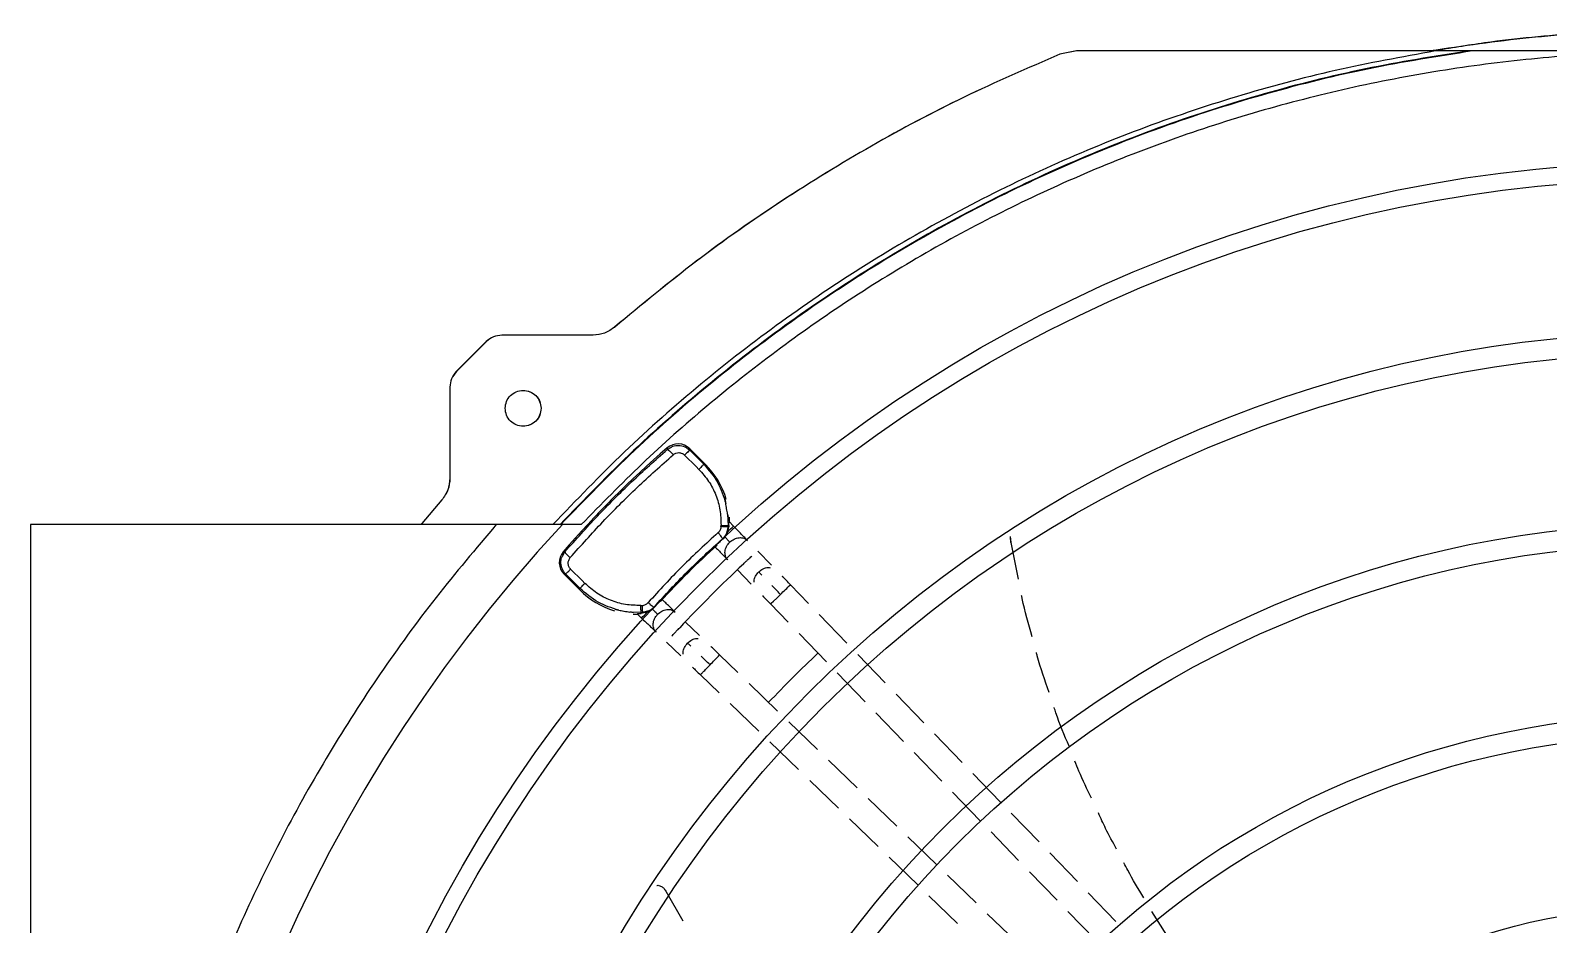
# Model space of a CAD drawing. Extents: x 5 to 331, y -33 to 175.
# Drawn here: x 170.84 to 181.66, y 68.56 to 74.94 of the extents above; entities that cross this region are included whole.
import ezdxf

# ---------------------------------------------------------------- set-up
doc = ezdxf.new("R2010")
doc.units = 0
doc.header["$MEASUREMENT"] = 0
doc.layers.get('0').update_dxf_attribs({"linetype": 'CONTINUOUS'})

msp = doc.modelspace()

# ---------------------------------------------------------------- linework, layer by layer
at = {"color": 7, "linetype": 'Continuous', "lineweight": 25}
for p, q in [((178.2983, 74.78938), (178.17881, 74.76583)), ((178.29908, 74.78938), (178.17959, 74.76583)), ((178.29908, 74.78938), (178.2983, 74.78938)), ((180.85579, 74.78938), (178.29908, 74.78938)), ((181.0913, 74.78937), (180.85579, 74.78938)), ((178.17881, 74.76583), (178.17959, 74.76583)), ((174.85237, 72.76393), (174.20276, 72.76393)), ((175.00563, 72.82107), (175.00641, 72.82107)), ((174.09064, 72.71781), (173.8773, 72.50447)), ((174.09142, 72.71781), (173.87808, 72.50447)), ((174.09064, 72.71781), (174.09142, 72.71781)), ((173.87808, 72.50447), (173.8773, 72.50447)), ((173.83118, 72.39313), (173.83118, 71.74351)), ((173.83118, 72.39313), (173.83196, 72.39313)), ((173.83196, 72.39313), (173.83196, 71.74351)), ((175.38089, 71.96053), (175.38088, 71.94906)), ((175.50457, 71.90888), (175.58618, 71.82718)), ((175.54131, 71.94329), (175.54121, 71.95441)), ((175.54122, 71.95441), (175.65281, 71.84282)), ((175.64148, 71.84304), (175.54131, 71.94329)), ((175.58618, 71.82718), (175.60627, 71.8071)), ((175.65281, 71.84282), (175.64149, 71.84304)), ((173.83118, 71.74351), (173.83196, 71.74351)), ((173.77404, 71.58948), (173.63145, 71.42053)), ((173.77482, 71.58948), (173.63223, 71.42053)), ((173.77482, 71.58948), (173.77404, 71.58948)), ((175.81125, 71.48699), (175.81413, 71.4067)), ((175.85295, 71.40285), (175.82227, 71.43458)), ((170.84117, 71.4134), (170.84117, 56.59055)), ((170.84286, 71.4134), (170.84117, 71.4134)), ((170.84286, 71.4134), (170.84286, 56.59055)), ((174.16246, 71.4134), (170.84286, 71.4134)), ((173.63145, 71.42053), (173.63223, 71.42053)), ((174.63315, 71.4134), (174.16246, 71.4134)), ((174.7678, 71.4134), (174.63315, 71.4134)), ((175.76376, 71.39898), (175.76407, 71.40842)), ((175.79065, 71.32592), (175.7783, 71.313)), ((175.81383, 71.39741), (175.80326, 71.35229)), ((175.81178, 71.36285), (175.81905, 71.39716)), ((175.81414, 71.4067), (175.81383, 71.39741)), ((175.81905, 71.39716), (175.81383, 71.39741)), ((175.81413, 71.4067), (175.81972, 71.40639)), ((175.81972, 71.40639), (175.81905, 71.39716)), ((177.83083, 71.28497), (177.82725, 71.32725)), ((177.83148, 71.28497), (177.82784, 71.32764)), ((174.63988, 71.21952), (174.65187, 71.22005)), ((175.77441, 71.31319), (175.7783, 71.313)), ((176.1238, 71.12366), (176.02579, 71.22459)), ((177.83148, 71.28497), (177.83083, 71.28497)), ((177.88355, 71.02413), (177.83148, 71.28497)), ((174.646, 71.05919), (174.65763, 71.05961)), ((174.75759, 70.9476), (174.646, 71.05919)), ((174.75789, 70.95944), (174.65763, 71.05961)), ((174.77387, 71.01487), (174.69217, 71.09648)), ((174.79396, 70.99478), (174.77387, 71.01487)), ((175.88043, 71.09171), (175.97949, 70.98971)), ((174.75759, 70.9476), (174.75789, 70.95944)), ((176.38734, 70.85142), (176.25868, 70.98449)), ((175.19423, 70.78679), (175.11394, 70.78967)), ((175.166, 70.77822), (175.19769, 70.74758)), ((175.19263, 70.83699), (175.20207, 70.83728)), ((175.20351, 70.78709), (175.19423, 70.78679)), ((175.19427, 70.78094), (175.19423, 70.78679)), ((175.20353, 70.78164), (175.19427, 70.78094)), ((175.24863, 70.79767), (175.20351, 70.78709)), ((175.20351, 70.78709), (175.20353, 70.78164)), ((175.23788, 70.78895), (175.20353, 70.78164)), ((175.27484, 70.81011), (175.28775, 70.82245)), ((175.28775, 70.82245), (175.28774, 70.82651)), ((175.3328, 70.86472), (175.34273, 70.87729)), ((176.11716, 70.84766), (176.24349, 70.717)), ((175.61173, 70.62192), (175.50929, 70.72055)), ((176.66165, 70.56772), (176.46444, 70.77169)), ((175.37644, 70.5752), (175.4778, 70.47761)), ((176.31992, 70.63797), (176.51688, 70.43426)), ((175.88388, 70.35909), (175.75409, 70.48459)), ((176.93505, 70.28496), (176.73837, 70.48838)), ((175.61721, 70.34311), (175.75094, 70.21381)), ((176.59278, 70.35577), (176.79057, 70.1512)), ((176.16759, 70.08476), (175.9637, 70.28191)), ((175.83014, 70.13723), (176.03397, 69.94014)), ((177.20926, 70.00138), (177.01222, 70.20516)), ((176.86663, 70.07253), (177.06439, 69.86801)), ((176.45058, 69.81115), (176.24707, 70.00792)), ((177.48259, 69.71869), (177.28561, 69.9224)), ((176.11268, 69.86404), (176.31676, 69.66671)), ((176.73356, 69.53753), (176.53011, 69.73424)), ((177.14118, 69.78859), (177.33798, 69.58505)), ((176.39605, 69.59004), (176.60049, 69.39237)), ((177.75713, 69.43475), (177.55994, 69.63869)), ((177.41429, 69.50614), (177.61131, 69.30237)), ((177.01661, 69.26385), (176.81235, 69.46135)), ((176.67983, 69.31566), (176.88321, 69.11901)), ((178.03085, 69.15166), (177.83308, 69.3562)), ((177.29999, 68.98984), (177.09618, 69.18691)), ((177.68854, 69.2225), (177.88556, 69.01873)), ((178.30446, 68.86869), (178.10684, 69.07307)), ((176.96278, 69.04207), (177.16672, 68.84488)), ((177.96204, 68.93963), (178.15931, 68.73561)), ((177.58255, 68.71663), (177.37834, 68.91408)), ((175.36951, 68.80171), (175.49105, 68.58888)), ((177.24616, 68.76807), (177.4503, 68.57069)), ((178.57815, 68.58562), (178.38167, 68.78883)), ((177.86504, 68.44349), (177.66189, 68.63991)), ((178.23547, 68.65684), (178.43265, 68.45291)), ((178.98715, 68.41628), (178.83491, 68.65642))]:
    msp.add_line(p, q, dxfattribs=at)
at = {"color": 8, "linetype": 'Continuous', "lineweight": 25}
for p, q in [((175.38088, 71.94906), (175.41144, 71.96636)), ((174.63387, 71.18856), (174.65187, 71.22005))]:
    msp.add_line(p, q, dxfattribs=at)
at = {"color": 8, "linetype": 'Continuous', "lineweight": 25, "flags": 128}
msp.add_lwpolyline([(176.11716, 70.84766), (176.11716, 70.84766), (176.12263, 70.85287), (176.13804, 70.8677), (176.16104, 70.88989), (176.18814, 70.91608)], dxfattribs=at)
for centre, radius in [((182.59309, 64.00259), 9.99706), ((182.59309, 64.00197), 9.87436), ((182.59309, 64.00259), 8.78089), ((182.59309, 64.00197), 8.63615), ((182.59309, 64.00197), 7.41998), ((182.59928, 64.00207), 7.27453), ((182.59309, 64.00197), 6.05846), ((182.59309, 64.00197), 5.9131), ((182.59309, 64.00197), 4.69694)]:
    msp.add_circle(centre, radius)
at = {"color": 7, "linetype": 'Continuous', "lineweight": 25}
for centre, radius, start, end in [((179.85632, 66.7441), 6.87318, 130.627956, 139.372229), ((182.59846, 64.00198), 10.88004, 137.062968, 222.937036), ((179.8562, 66.74422), 6.11879, 132.331549, 137.668674), ((182.59928, 64.00207), 9.7676, 133.117965, 136.882174), ((182.5902, 64.0048), 8.93303, 133.375025, 136.563817)]:
    msp.add_arc(centre, radius, start, end, dxfattribs=at)
at = {"color": 8, "linetype": 'Continuous', "lineweight": 25}
for centre, radius, start, end in [((171.24535, 76.10424), 6.58279, 313.923164, 314.422739), ((165.12323, 82.39517), 15.94371, 313.947463, 314.300606), ((170.58547, 75.26937), 6.45904, 315.567191, 316.07881), ((164.50254, 81.26102), 15.57976, 315.874192, 316.235605)]:
    msp.add_arc(centre, radius, start, end, dxfattribs=at)
at = {"color": 7, "linetype": 'Continuous', "lineweight": 25}
for centre, major_axis, ratio, start_param, end_param in [((175.45774, 71.87075), (0.00447, 0.11816), 0.99886585, 5.53614472, 7.02953309), ((175.23444, 71.42551), (0.5912, -0.01099), 0.99873837, 0.30489135, 0.80335741), ((175.23444, 71.42551), (0.5912, -0.01099), 0.99873837, 0.02794612, 0.08835101), ((174.72966, 71.14267), (0.11816, 0.00449), 0.99887071, 2.39506764, 3.88845871), ((175.1749, 71.36597), (-0.01094, 0.5912), 0.99873356, 2.33832043, 2.83075235), ((175.1749, 71.36597), (-0.01094, 0.5912), 0.99873356, 3.05893313, 3.11416911)]:
    msp.add_ellipse(centre, major_axis=major_axis, ratio=ratio, start_param=start_param, end_param=end_param, dxfattribs=at)
for points, knots in [([(184.36968, 74.78938), (184.13418, 74.8236), (183.66319, 74.89205), (182.95008, 74.93623), (182.23614, 74.93623), (181.52303, 74.89205), (181.05204, 74.8236), (180.81654, 74.78938)], [0, 0, 0, 0, 0.20000006, 0.40000001, 0.59999999, 0.79999994, 1, 1, 1, 1]), ([(184.30091, 74.79619), (184.18036, 74.81609), (183.83832, 74.87255), (183.2686, 74.92031), (182.59534, 74.94319), (181.92207, 74.92061), (181.35108, 74.87294), (181.00777, 74.8164), (180.88596, 74.79634)], [0, 0, 0, 0, 0.10683841, 0.30314296, 0.49944752, 0.69575221, 0.89205686, 1, 1, 1, 1]), ([(180.85579, 74.78938), (180.61719, 74.74621), (180.14, 74.65989), (179.43714, 74.47039), (178.74771, 74.23797), (178.07546, 73.9593), (177.42317, 73.63678), (176.79384, 73.27149), (176.19001, 72.86533), (175.61523, 72.41928), (175.0688, 71.93831), (174.73308, 71.58837), (174.56522, 71.4134)], [0, 0, 0, 0, 0.09999998, 0.20000011, 0.30000004, 0.40000004, 0.50000007, 0.60000006, 0.70000007, 0.80000001, 0.90000002, 1, 1, 1, 1]), ([(181.0913, 74.78937), (180.84616, 74.75018), (180.35587, 74.67179), (179.63279, 74.49086), (178.92307, 74.26455), (178.23065, 73.98931), (177.55859, 73.66769), (176.91013, 73.3008), (176.28806, 72.89066), (175.69618, 72.43833), (175.13387, 71.94906), (174.7889, 71.59195), (174.61642, 71.4134)], [0, 0, 0, 0, 0.09999995, 0.19999994, 0.30000004, 0.39999999, 0.49999996, 0.59999997, 0.69999999, 0.8, 0.89999999, 1, 1, 1, 1]), ([(181.11976, 74.78937), (180.87379, 74.75069), (180.38186, 74.67331), (179.65626, 74.49347), (178.94399, 74.26793), (178.24904, 73.99313), (177.5745, 73.67163), (176.92364, 73.30453), (176.29927, 72.89389), (175.70525, 72.44075), (175.14095, 71.95043), (174.79483, 71.59241), (174.62177, 71.4134)], [0, 0, 0, 0, 0.1, 0.20000001, 0.29999999, 0.39999993, 0.50000004, 0.6, 0.69999999, 0.80000002, 0.90000003, 1, 1, 1, 1]), ([(174.7678, 56.59055), (174.91033, 56.44482), (175.19748, 56.15123), (175.66233, 55.74005), (176.15491, 55.34952), (176.67618, 54.98473), (177.2242, 54.64755), (177.79693, 54.34094), (178.39174, 54.06742), (179.00522, 53.82937), (179.63439, 53.62854), (180.27591, 53.46632), (180.92617, 53.34377), (181.58146, 53.26146), (182.23818, 53.2195), (182.89286, 53.21758), (183.54142, 53.25497), (184.18043, 53.33045), (184.8067, 53.44239), (185.41803, 53.58911), (186.01194, 53.76859), (186.58923, 53.97971), (187.15363, 54.22321), (187.70834, 54.50111), (188.25319, 54.81477), (188.785, 55.16398), (189.30098, 55.54841), (189.79772, 55.96707), (190.27188, 56.41849), (190.71999, 56.90039), (191.13934, 57.41062), (191.52737, 57.94662), (191.88179, 58.50541), (192.20068, 59.08376), (192.48262, 59.67836), (192.7266, 60.28589), (192.93179, 60.90227), (193.09807, 61.52386), (193.22575, 62.14712), (193.3156, 62.76936), (193.36857, 63.38753), (193.386, 64.00197), (193.36857, 64.61641), (193.3156, 65.23457), (193.22575, 65.85681), (193.09807, 66.48007), (192.93179, 67.10167), (192.7266, 67.71805), (192.48263, 68.32557), (192.20069, 68.92017), (191.8818, 69.49853), (191.52738, 70.05732), (191.13935, 70.59331), (190.72001, 71.10354), (190.27189, 71.58544), (189.79773, 72.03687), (189.30099, 72.45553), (188.78501, 72.83997), (188.25321, 73.18916), (187.70836, 73.50283), (187.15364, 73.78074), (186.58924, 74.02424), (186.01195, 74.23536), (185.41805, 74.41483), (184.80672, 74.56155), (184.18044, 74.6735), (183.54143, 74.74897), (182.89287, 74.78637), (182.23819, 74.78445), (181.58148, 74.74249), (180.92618, 74.66018), (180.27592, 74.53763), (179.6344, 74.37542), (179.00524, 74.17458), (178.39175, 73.93654), (177.79694, 73.66301), (177.22421, 73.3564), (176.67619, 73.01922), (176.15492, 72.65444), (175.66234, 72.26391), (175.19748, 71.85273), (174.91033, 71.55913), (174.7678, 71.4134)], [0, 0, 0, 0, 0.01189592, 0.02396584, 0.03619649, 0.04857359, 0.06108194, 0.07373471, 0.0864717, 0.09927432, 0.11212355, 0.12500004, 0.13787625, 0.15072533, 0.16352795, 0.17626509, 0.18891813, 0.20142621, 0.21380317, 0.22603385, 0.23810393, 0.25000004, 0.2618959, 0.27396585, 0.28619652, 0.29857361, 0.31108196, 0.32373474, 0.33647171, 0.34927432, 0.36212355, 0.37500004, 0.38787624, 0.40072531, 0.41352793, 0.42626506, 0.4389181, 0.45142619, 0.46380314, 0.47603381, 0.48810388, 0.50000001, 0.51189586, 0.52396581, 0.53619649, 0.54857357, 0.56108191, 0.57373469, 0.58647168, 0.59927428, 0.6121235, 0.62499999, 0.63787621, 0.65072529, 0.66352791, 0.67626502, 0.68891805, 0.70142614, 0.71380312, 0.72603376, 0.73810387, 0.74999998, 0.76189582, 0.77396578, 0.78619645, 0.79857355, 0.81108188, 0.82373468, 0.83647168, 0.84927427, 0.86212351, 0.87499998, 0.88787621, 0.90072531, 0.91352792, 0.92626504, 0.93891808, 0.95142617, 0.96380314, 0.97603381, 0.98810396, 1, 1, 1, 1]), ([(181.11976, 74.78938), (181.11277, 74.78938), (181.10345, 74.78938), (181.09455, 74.78938), (181.09192, 74.78938), (181.0915, 74.78938), (181.0913, 74.78938)], [0, 0, 0, 0, 0.63974279, 0.8525965, 0.93200225, 1, 1, 1, 1]), ([(184.07679, 74.78938), (184.03503, 74.78938), (183.9391, 74.78938), (183.77248, 74.78938), (183.59956, 74.78938), (183.42574, 74.78938), (183.25661, 74.78938), (183.06088, 74.78938), (182.83077, 74.78938), (182.602, 74.78938), (182.3976, 74.78938), (182.23395, 74.78938), (182.08932, 74.78938), (181.9552, 74.78938), (181.83352, 74.78938), (181.72159, 74.78938), (181.58171, 74.78938), (181.42279, 74.78938), (181.25631, 74.78938), (181.16041, 74.78938), (181.11976, 74.78938)], [0, 0, 0, 0, 0.04324317, 0.09933434, 0.16898775, 0.21860555, 0.2752728, 0.34015491, 0.4166497, 0.50809633, 0.57162648, 0.62346281, 0.67367881, 0.71796208, 0.75916534, 0.79680324, 0.83124432, 0.90075693, 0.95793437, 1, 1, 1, 1]), ([(178.17881, 74.76583), (177.95002, 74.66699), (177.49245, 74.46931), (176.83187, 74.11787), (176.19437, 73.72716), (175.58137, 73.29807), (175.19754, 72.98007), (175.00563, 72.82107)], [0, 0, 0, 0, 0.1999999, 0.39999997, 0.59999992, 0.79999992, 1, 1, 1, 1]), ([(178.17959, 74.76583), (177.9508, 74.66699), (177.49323, 74.46931), (176.83265, 74.11787), (176.19515, 73.72716), (175.58216, 73.29807), (175.19832, 72.98007), (175.00641, 72.82107)], [0, 0, 0, 0, 0.1999999, 0.39999997, 0.59999992, 0.79999992, 1, 1, 1, 1]), ([(174.20198, 72.76393), (174.18116, 72.76171), (174.13952, 72.75726), (174.10693, 72.73096), (174.09064, 72.71781)], [0, 0, 0, 0, 0.50000166, 1, 1, 1, 1]), ([(174.20276, 72.76393), (174.18194, 72.76171), (174.1403, 72.75726), (174.10771, 72.73096), (174.09142, 72.71781)], [0, 0, 0, 0, 0.50000166, 1, 1, 1, 1]), ([(175.00563, 72.82107), (174.98252, 72.80463), (174.9363, 72.77176), (174.87983, 72.76654), (174.85159, 72.76393)], [0, 0, 0, 0, 0.50000064, 1, 1, 1, 1]), ([(175.00641, 72.82107), (174.9833, 72.80463), (174.93708, 72.77176), (174.88061, 72.76654), (174.85237, 72.76393)], [0, 0, 0, 0, 0.50000064, 1, 1, 1, 1]), ([(173.8773, 72.50447), (173.86414, 72.48818), (173.83784, 72.45559), (173.8334, 72.41395), (173.83118, 72.39313)], [0, 0, 0, 0, 0.50000041, 1, 1, 1, 1]), ([(173.87808, 72.50447), (173.86493, 72.48818), (173.83862, 72.45559), (173.83418, 72.41395), (173.83196, 72.39313)], [0, 0, 0, 0, 0.50000041, 1, 1, 1, 1]), ([(174.22549, 72.24227), (174.22741, 72.25904), (174.23127, 72.29258), (174.26089, 72.33523), (174.30324, 72.36373), (174.35361, 72.37373), (174.40398, 72.36373), (174.44633, 72.33523), (174.47596, 72.29258), (174.47981, 72.25904), (174.48174, 72.24227)], [0, 0, 0, 0, 0.12499956, 0.25000013, 0.3750003, 0.49999928, 0.6249997, 0.74999987, 0.87500044, 1, 1, 1, 1]), ([(174.35283, 72.3704), (174.36962, 72.36847), (174.4032, 72.36462), (174.44555, 72.33499), (174.47518, 72.29264), (174.47903, 72.25906), (174.48096, 72.24227)], [0, 0, 0, 0, 0.25000048, 0.50000045, 0.75000125, 1, 1, 1, 1]), ([(174.48174, 72.24227), (174.47981, 72.2255), (174.47596, 72.19197), (174.44633, 72.14932), (174.40398, 72.12082), (174.35361, 72.11081), (174.30324, 72.12082), (174.26089, 72.14932), (174.23127, 72.19197), (174.22741, 72.2255), (174.22549, 72.24227)], [0, 0, 0, 0, 0.1250002, 0.2500007, 0.37500038, 0.50000072, 0.62499962, 0.7499993, 0.8749998, 1, 1, 1, 1]), ([(174.48096, 72.24227), (174.47903, 72.22548), (174.47518, 72.19191), (174.44555, 72.14956), (174.4032, 72.11993), (174.36962, 72.11608), (174.35283, 72.11415)], [0, 0, 0, 0, 0.25000004, 0.50000067, 0.74999968, 1, 1, 1, 1]), ([(175.41144, 71.96636), (175.41464, 71.96832), (175.42971, 71.97757), (175.46343, 71.97942), (175.50663, 71.97126), (175.52975, 71.95262), (175.54131, 71.94329)], [0, 0, 0, 0, 0.07982092, 0.37603922, 0.68793948, 1, 1, 1, 1]), ([(174.65187, 71.22005), (174.72802, 71.30533), (174.88044, 71.47603), (175.12498, 71.72057), (175.29563, 71.87294), (175.38088, 71.94906)], [0, 0, 0, 0, 0.3331343, 0.66686589, 1, 1, 1, 1]), ([(174.68943, 71.17788), (174.76583, 71.26354), (174.91915, 71.43546), (175.16532, 71.68161), (175.33736, 71.83507), (175.42318, 71.91162)], [0, 0, 0, 0, 0.33231734, 0.66694618, 1, 1, 1, 1]), ([(175.38088, 71.94906), (175.38222, 71.94891), (175.385, 71.94859), (175.39534, 71.9404), (175.40875, 71.92757), (175.41848, 71.91681), (175.42318, 71.91162)], [0, 0, 0, 0, 0.24124759, 0.5000535, 0.75883517, 1, 1, 1, 1]), ([(175.42318, 71.91162), (175.42935, 71.91589), (175.44166, 71.92439), (175.46447, 71.92776), (175.48566, 71.92289), (175.49852, 71.91474), (175.50387, 71.90955), (175.50457, 71.90888)], [0, 0, 0, 0, 0.25091397, 0.50051854, 0.74979511, 0.96749927, 1, 1, 1, 1]), ([(175.54131, 71.94329), (175.54052, 71.94278), (175.53895, 71.94175), (175.53054, 71.93406), (175.51883, 71.92291), (175.50932, 71.91355), (175.50457, 71.90888)], [0, 0, 0, 0, 0.24999781, 0.4999966, 0.74999464, 1, 1, 1, 1]), ([(175.64148, 71.84304), (175.64087, 71.84234), (175.63966, 71.84096), (175.63172, 71.8328), (175.62038, 71.82128), (175.61097, 71.81182), (175.60627, 71.8071)], [0, 0, 0, 0, 0.24999731, 0.49999831, 0.74999837, 1, 1, 1, 1]), ([(175.60627, 71.8071), (175.63075, 71.77959), (175.67971, 71.72456), (175.72956, 71.62533), (175.76113, 71.51886), (175.76309, 71.44523), (175.76407, 71.40842)], [0, 0, 0, 0, 0.25000109, 0.50000186, 0.75000125, 1, 1, 1, 1]), ([(175.64149, 71.84304), (175.67788, 71.80104), (175.749, 71.71896), (175.78177, 71.61549), (175.79777, 71.56496)], [0, 0, 0, 0, 0.51171113, 1, 1, 1, 1]), ([(173.83118, 71.74351), (173.82857, 71.71528), (173.82335, 71.6588), (173.79047, 71.61259), (173.77404, 71.58948)], [0, 0, 0, 0, 0.50000159, 1, 1, 1, 1]), ([(173.83196, 71.74351), (173.82935, 71.71528), (173.82413, 71.6588), (173.79125, 71.61259), (173.77482, 71.58948)], [0, 0, 0, 0, 0.50000159, 1, 1, 1, 1]), ([(175.79319, 71.59002), (175.79314, 71.58923), (175.79305, 71.58764), (175.79489, 71.57851), (175.7968, 71.5695), (175.79777, 71.56496)], [0, 0, 0, 0, 0.33193195, 0.66326367, 1, 1, 1, 1]), ([(175.81125, 71.48699), (175.81017, 71.49325), (175.808, 71.5059), (175.80505, 71.52071), (175.80367, 71.529), (175.80309, 71.53254), (175.80202, 71.53915), (175.80027, 71.55103), (175.79874, 71.55955), (175.79777, 71.56496)], [0, 0, 0, 0, 0.25661281, 0.51806618, 0.53325025, 0.55988078, 0.64746757, 0.77621634, 1, 1, 1, 1]), ([(175.81125, 71.48699), (175.81193, 71.48183), (175.81319, 71.47233), (175.81456, 71.46291), (175.81515, 71.46204), (175.81546, 71.46159)], [0, 0, 0, 0, 0.36680935, 0.67605527, 1, 1, 1, 1]), ([(175.81972, 71.40639), (175.82031, 71.41445), (175.82114, 71.42591), (175.82205, 71.43264), (175.82256, 71.43451), (175.82287, 71.43375), (175.82293, 71.4336)], [0, 0, 0, 0, 0.51522168, 0.73302307, 0.94554613, 1, 1, 1, 1]), ([(174.16246, 71.4134), (174.01695, 71.24193), (173.72592, 70.89899), (173.32955, 70.35252), (172.96443, 69.78505), (172.63466, 69.1962), (172.34068, 68.58873), (172.08376, 67.96467), (171.86476, 67.32631), (171.68449, 66.67596), (171.54361, 66.01596), (171.44261, 65.34868), (171.38187, 64.67654), (171.36159, 64.00197), (171.38187, 63.3274), (171.44261, 62.65527), (171.54361, 61.98799), (171.68449, 61.32799), (171.86476, 60.67763), (172.08376, 60.03928), (172.34068, 59.41522), (172.63466, 58.80775), (172.96443, 58.2189), (173.32955, 57.65143), (173.72592, 57.10496), (174.01695, 56.76202), (174.16246, 56.59055)], [0, 0, 0, 0, 0.04166667, 0.08333333, 0.125, 0.16666666, 0.20833334, 0.25000002, 0.29166668, 0.33333335, 0.375, 0.41666669, 0.45833337, 0.49999998, 0.54166666, 0.58333334, 0.62500004, 0.66666665, 0.70833332, 0.75000002, 0.7916667, 0.83333334, 0.87500001, 0.91666668, 0.95833336, 1, 1, 1, 1]), ([(173.63145, 71.42053), (173.63046, 71.41947), (173.62848, 71.41737), (173.62473, 71.41514), (173.62062, 71.41367), (173.61773, 71.41349), (173.61629, 71.4134)], [0, 0, 0, 0, 0.24999722, 0.50001231, 0.75000717, 1, 1, 1, 1]), ([(173.63223, 71.42053), (173.63124, 71.41947), (173.62926, 71.41737), (173.62551, 71.41514), (173.6214, 71.41367), (173.61851, 71.41349), (173.61707, 71.4134)], [0, 0, 0, 0, 0.24999722, 0.50001231, 0.75000717, 1, 1, 1, 1]), ([(175.7437, 71.3562), (175.65682, 71.27682), (175.48305, 71.11806), (175.32425, 70.94426), (175.24485, 70.85736)], [0, 0, 0, 0, 0.4999997, 1, 1, 1, 1]), ([(175.76376, 71.39898), (175.7634, 71.39497), (175.76266, 71.38688), (175.75837, 71.3754), (175.75228, 71.36477), (175.74655, 71.35905), (175.7437, 71.3562)], [0, 0, 0, 0, 0.24785245, 0.49943723, 0.75122252, 1, 1, 1, 1]), ([(175.77442, 71.31319), (175.77431, 71.31432), (175.77408, 71.31664), (175.76745, 71.32682), (175.75699, 71.34058), (175.74803, 71.35111), (175.7437, 71.3562)], [0, 0, 0, 0, 0.24184893, 0.49997502, 0.75811393, 1, 1, 1, 1]), ([(175.81383, 71.39741), (175.81284, 71.39744), (175.81084, 71.3975), (175.79948, 71.39785), (175.78349, 71.39836), (175.77034, 71.39877), (175.76376, 71.39898)], [0, 0, 0, 0, 0.2500023, 0.50000704, 0.75000099, 1, 1, 1, 1]), ([(175.76407, 71.40842), (175.77065, 71.4082), (175.78379, 71.40776), (175.79978, 71.40722), (175.81114, 71.40683), (175.81314, 71.40674), (175.81413, 71.4067)], [0, 0, 0, 0, 0.25000102, 0.4999912, 0.75000097, 1, 1, 1, 1]), ([(175.81178, 71.36285), (175.80809, 71.35417), (175.80261, 71.34132), (175.79358, 71.32969), (175.79065, 71.32592)], [0, 0, 0, 0, 0.67541601, 1, 1, 1, 1]), ([(175.82674, 71.28866), (175.82115, 71.29442), (175.81113, 71.30475), (175.79692, 71.31943), (175.79065, 71.32592)], [0, 0, 0, 0, 0.55832305, 1, 1, 1, 1]), ([(175.95251, 71.30005), (175.94628, 71.30647), (175.93382, 71.31931), (175.90922, 71.3447), (175.88193, 71.37289), (175.86261, 71.39286), (175.85295, 71.40285)], [0, 0, 0, 0, 0.25001089, 0.49988766, 0.74982334, 1, 1, 1, 1]), ([(174.65187, 71.22005), (174.65204, 71.21873), (174.65239, 71.21598), (174.66062, 71.20569), (174.67347, 71.1923), (174.68424, 71.18257), (174.68943, 71.17788)], [0, 0, 0, 0, 0.24106872, 0.49981181, 0.75865519, 1, 1, 1, 1]), ([(175.28774, 70.82651), (175.36524, 70.91125), (175.52025, 71.08074), (175.68969, 71.23571), (175.77442, 71.31319)], [0, 0, 0, 0, 0.49999965, 1, 1, 1, 1]), ([(175.71909, 71.2581), (175.72808, 71.24881), (175.74606, 71.23022), (175.7712, 71.20425), (175.79386, 71.18087), (175.80549, 71.16889), (175.8113, 71.1629)], [0, 0, 0, 0, 0.25002291, 0.49999734, 0.7498781, 1, 1, 1, 1]), ([(175.7783, 71.313), (175.76925, 71.30473), (175.75228, 71.2892), (175.73354, 71.27105), (175.72233, 71.25946), (175.71938, 71.25523), (175.72406, 71.25811), (175.73211, 71.26468), (175.73569, 71.2676)], [0, 0, 0, 0, 0.19240458, 0.36103715, 0.5299223, 0.69814348, 0.86580396, 1, 1, 1, 1]), ([(174.65763, 71.05961), (174.64833, 71.07114), (174.62967, 71.09426), (174.62148, 71.13776), (174.62328, 71.17123), (174.63229, 71.18597), (174.63387, 71.18856)], [0, 0, 0, 0, 0.31380843, 0.62915586, 0.93487854, 1, 1, 1, 1]), ([(174.69217, 71.09648), (174.6915, 71.09717), (174.6889, 71.09985), (174.68429, 71.10579), (174.67753, 71.11807), (174.6733, 71.13659), (174.67666, 71.15939), (174.68517, 71.1717), (174.68943, 71.17788)], [0, 0, 0, 0, 0.0321963, 0.12542628, 0.25076893, 0.49987265, 0.74927839, 1, 1, 1, 1]), ([(175.9231, 71.13191), (175.92677, 71.13566), (175.93528, 71.14437), (175.94549, 71.15458), (175.95131, 71.16039)], [0, 0, 0, 0, 0.43084232, 1, 1, 1, 1]), ([(175.95131, 71.16039), (175.95799, 71.16624), (175.96968, 71.17647), (175.97968, 71.18483), (175.98396, 71.18841)], [0, 0, 0, 0, 0.57227488, 1, 1, 1, 1]), ([(174.65763, 71.05961), (174.65816, 71.06042), (174.65922, 71.06202), (174.66695, 71.07047), (174.67813, 71.08221), (174.68749, 71.09172), (174.69217, 71.09648)], [0, 0, 0, 0, 0.24999904, 0.49999595, 0.75000096, 1, 1, 1, 1]), ([(174.75789, 70.95944), (174.75859, 70.96006), (174.76001, 70.96131), (174.76821, 70.96928), (174.77977, 70.98066), (174.78923, 70.99007), (174.79396, 70.99478)], [0, 0, 0, 0, 0.25000356, 0.50000519, 0.75000254, 1, 1, 1, 1]), ([(175.19263, 70.83699), (175.15582, 70.83797), (175.08219, 70.83993), (174.97572, 70.87149), (174.87649, 70.92134), (174.82147, 70.9703), (174.79396, 70.99478)], [0, 0, 0, 0, 0.24999666, 0.49999476, 0.74999622, 1, 1, 1, 1]), ([(176.25868, 70.98449), (176.24907, 70.99442), (176.22987, 71.01427), (176.21008, 71.03473), (176.20143, 71.04365), (176.20079, 71.04431)], [0, 0, 0, 0, 0.48095741, 0.96160191, 1, 1, 1, 1]), ([(175.03596, 70.80316), (174.98544, 70.81916), (174.88197, 70.85193), (174.79989, 70.92305), (174.75789, 70.95944)], [0, 0, 0, 0, 0.48829051, 1, 1, 1, 1]), ([(176.06014, 70.90659), (176.06054, 70.90618), (176.06893, 70.89751), (176.08843, 70.87736), (176.10758, 70.85756), (176.11716, 70.84766)], [0, 0, 0, 0, 0.02429164, 0.51190961, 1, 1, 1, 1]), ([(176.18814, 70.91608), (176.1764, 70.92821), (176.15544, 70.94989), (176.13535, 70.97065), (176.12651, 70.97978)], [0, 0, 0, 0, 0.56005265, 1, 1, 1, 1]), ([(177.9823, 70.61461), (177.95605, 70.70457), (177.92768, 70.80182), (177.90819, 70.90058), (177.90673, 70.90799)], [0, 0, 0, 0, 0.92498512, 1, 1, 1, 1]), ([(175.03596, 70.80316), (175.03096, 70.80421), (175.02094, 70.80632), (175.01261, 70.8079), (175.01133, 70.80771), (175.01081, 70.80764)], [0, 0, 0, 0, 0.37193442, 0.74511465, 1, 1, 1, 1]), ([(175.03596, 70.80316), (175.04139, 70.8022), (175.05269, 70.8002), (175.06606, 70.79826), (175.08024, 70.79589), (175.09505, 70.79295), (175.10769, 70.79076), (175.11394, 70.78968)], [0, 0, 0, 0, 0.22404426, 0.46649066, 0.48174737, 0.74327728, 1, 1, 1, 1]), ([(175.13924, 70.78537), (175.13893, 70.78565), (175.13833, 70.7862), (175.13071, 70.78741), (175.12191, 70.78859), (175.11571, 70.78943), (175.11394, 70.78967)], [0, 0, 0, 0, 0.2874658, 0.5741785, 0.87830158, 1, 1, 1, 1]), ([(175.16697, 70.77759), (175.1668, 70.77766), (175.16603, 70.77798), (175.16792, 70.77853), (175.17471, 70.77948), (175.1862, 70.78034), (175.19427, 70.78094)], [0, 0, 0, 0, 0.05855601, 0.26998232, 0.486979, 1, 1, 1, 1]), ([(175.19423, 70.78679), (175.19421, 70.7878), (175.19415, 70.78983), (175.19379, 70.80123), (175.19328, 70.81725), (175.19285, 70.83041), (175.19263, 70.83699)], [0, 0, 0, 0, 0.25000843, 0.49999966, 0.75000051, 1, 1, 1, 1]), ([(175.20207, 70.83728), (175.20608, 70.83765), (175.21417, 70.83839), (175.22565, 70.84268), (175.23628, 70.84877), (175.24201, 70.85451), (175.24485, 70.85736)], [0, 0, 0, 0, 0.24780161, 0.49941755, 0.75118332, 1, 1, 1, 1]), ([(175.20207, 70.83728), (175.20227, 70.83071), (175.20268, 70.81755), (175.20315, 70.80153), (175.20347, 70.79013), (175.20349, 70.7881), (175.20351, 70.78709)], [0, 0, 0, 0, 0.25000549, 0.50000929, 0.7500047, 1, 1, 1, 1]), ([(175.23788, 70.78895), (175.2447, 70.79175), (175.25754, 70.79704), (175.26931, 70.80594), (175.27484, 70.81011)], [0, 0, 0, 0, 0.53089287, 1, 1, 1, 1]), ([(175.24485, 70.85736), (175.24994, 70.85302), (175.26046, 70.84406), (175.2742, 70.83357), (175.28433, 70.82689), (175.28663, 70.82664), (175.28774, 70.82651)], [0, 0, 0, 0, 0.24189056, 0.50002979, 0.75816067, 1, 1, 1, 1]), ([(175.31217, 70.77408), (175.30638, 70.77965), (175.29602, 70.78964), (175.28132, 70.80384), (175.27484, 70.81011)], [0, 0, 0, 0, 0.55832148, 1, 1, 1, 1]), ([(175.34328, 70.87905), (175.34342, 70.87936), (175.34406, 70.88076), (175.33761, 70.87494), (175.32445, 70.86188), (175.30673, 70.84328), (175.29362, 70.8289), (175.28775, 70.82245)], [0, 0, 0, 0, 0.06918608, 0.31251323, 0.55640298, 0.8012015, 1, 1, 1, 1]), ([(175.43749, 70.78969), (175.4315, 70.79546), (175.41953, 70.80699), (175.39618, 70.82952), (175.37025, 70.85456), (175.3517, 70.87249), (175.34242, 70.88146)], [0, 0, 0, 0, 0.25000422, 0.4998488, 0.74986433, 1, 1, 1, 1]), ([(175.19769, 70.74758), (175.2077, 70.7379), (175.22772, 70.71855), (175.25602, 70.69122), (175.28154, 70.66659), (175.29449, 70.65412), (175.30096, 70.64788)], [0, 0, 0, 0, 0.25006193, 0.49995968, 0.74987819, 1, 1, 1, 1]), ([(175.44097, 70.65005), (175.44679, 70.65587), (175.45699, 70.66608), (175.46568, 70.67457), (175.46943, 70.67823)], [0, 0, 0, 0, 0.56926594, 1, 1, 1, 1]), ([(175.41292, 70.61737), (175.41651, 70.62165), (175.42489, 70.63168), (175.43512, 70.64336), (175.44097, 70.65005)], [0, 0, 0, 0, 0.42769067, 1, 1, 1, 1]), ([(175.68589, 70.41383), (175.67375, 70.42556), (175.65207, 70.44652), (175.63129, 70.46659), (175.62215, 70.47542)], [0, 0, 0, 0, 0.56005914, 1, 1, 1, 1]), ([(175.75409, 70.48459), (175.74414, 70.4942), (175.72426, 70.51342), (175.70275, 70.5342), (175.69286, 70.54374), (175.69121, 70.54533)], [0, 0, 0, 0, 0.45460416, 0.90890038, 1, 1, 1, 1]), ([(178.10335, 70.21762), (178.0726, 70.30354), (178.03898, 70.39748), (178.01405, 70.49354), (178.01192, 70.50174)], [0, 0, 0, 0, 0.91463814, 1, 1, 1, 1]), ([(175.56109, 70.39734), (175.56979, 70.38894), (175.58772, 70.37162), (175.60722, 70.35277), (175.61726, 70.34307)], [0, 0, 0, 0, 0.48537318, 1, 1, 1, 1]), ([(178.24526, 69.83345), (178.21186, 69.91196), (178.17326, 70.00271), (178.14307, 70.09616), (178.139, 70.10876)], [0, 0, 0, 0, 0.86519445, 1, 1, 1, 1]), ([(178.40559, 69.46249), (178.37397, 69.52666), (178.33098, 69.61391), (178.29606, 69.70436), (178.28682, 69.72827)], [0, 0, 0, 0, 0.73556522, 1, 1, 1, 1]), ([(178.58351, 69.10052), (178.5568, 69.14928), (178.51043, 69.23394), (178.4707, 69.32169), (178.45385, 69.35889)], [0, 0, 0, 0, 0.57600757, 1, 1, 1, 1]), ([(178.77778, 68.75303), (178.73851, 68.81804), (178.68911, 68.89984), (178.64488, 68.98432), (178.6358, 69.00165)], [0, 0, 0, 0, 0.79481491, 1, 1, 1, 1]), ([(175.30725, 68.84195), (175.30794, 68.84204), (175.31676, 68.84329), (175.33406, 68.83835), (175.35584, 68.82436), (175.36478, 68.80954), (175.36951, 68.80171)], [0, 0, 0, 0, 0.02637562, 0.3413106, 0.65183459, 1, 1, 1, 1])]:
    msp.add_open_spline(points, degree=3, knots=knots, dxfattribs=at)
at = {"color": 8, "linetype": 'Continuous', "lineweight": 25}
for points, knots in [([(175.80326, 71.35229), (175.79951, 71.34511), (175.79194, 71.33057), (175.7803, 71.31903), (175.77441, 71.31319)], [0, 0, 0, 0, 0.49408155, 1, 1, 1, 1]), ([(175.82674, 71.28866), (175.83684, 71.29676), (175.85705, 71.31297), (175.89319, 71.32236), (175.92772, 71.3193), (175.94425, 71.30642), (175.95249, 71.3)], [0, 0, 0, 0, 0.25042524, 0.50084646, 0.75126938, 1, 1, 1, 1]), ([(175.81133, 71.16294), (175.81127, 71.16298), (175.80237, 71.16856), (175.79388, 71.18999), (175.79046, 71.22298), (175.8015, 71.25927), (175.81833, 71.27886), (175.82674, 71.28866)], [0, 0, 0, 0, 0.00168806, 0.25126469, 0.50084505, 0.75041996, 1, 1, 1, 1]), ([(176.03304, 71.07622), (176.04308, 71.08417), (176.06316, 71.10006), (176.09336, 71.10966), (176.10916, 71.10701), (176.11403, 71.1062)], [0, 0, 0, 0, 0.40894791, 0.81789476, 1, 1, 1, 1]), ([(175.9997, 71.00405), (175.99945, 71.00638), (175.998, 71.01977), (176.00841, 71.04696), (176.02483, 71.06647), (176.03304, 71.07622)], [0, 0, 0, 0, 0.09548002, 0.54774732, 1, 1, 1, 1]), ([(176.05507, 71.05352), (176.05363, 71.05501), (176.04512, 71.06378), (176.03852, 71.07058), (176.03304, 71.07622)], [0, 0, 0, 0, 0.17014731, 1, 1, 1, 1]), ([(175.28774, 70.82651), (175.2819, 70.82062), (175.27035, 70.80898), (175.25581, 70.80141), (175.24863, 70.79767)], [0, 0, 0, 0, 0.50594638, 1, 1, 1, 1]), ([(175.31217, 70.77408), (175.32199, 70.78252), (175.34163, 70.7994), (175.37744, 70.81), (175.41205, 70.8081), (175.42901, 70.79579), (175.43746, 70.78965)], [0, 0, 0, 0, 0.25040972, 0.50081774, 0.75122446, 1, 1, 1, 1]), ([(175.30098, 70.64792), (175.30092, 70.64796), (175.29182, 70.65323), (175.28265, 70.67437), (175.2781, 70.70722), (175.28792, 70.74386), (175.30408, 70.76401), (175.31217, 70.77408)], [0, 0, 0, 0, 0.00162815, 0.25122098, 0.50081766, 0.75040995, 1, 1, 1, 1]), ([(175.49508, 70.4911), (175.49449, 70.49484), (175.49219, 70.50956), (175.50173, 70.53857), (175.51757, 70.55864), (175.52549, 70.56868)], [0, 0, 0, 0, 0.14562593, 0.57281219, 1, 1, 1, 1]), ([(175.52549, 70.56868), (175.53525, 70.57692), (175.55477, 70.59342), (175.58325, 70.60389), (175.59784, 70.60211), (175.60142, 70.60167)], [0, 0, 0, 0, 0.43008567, 0.86016251, 1, 1, 1, 1]), ([(175.54843, 70.54657), (175.54688, 70.54807), (175.53804, 70.5566), (175.53116, 70.56322), (175.52549, 70.56868)], [0, 0, 0, 0, 0.17504488, 1, 1, 1, 1]), ([(175.61728, 70.34309), (175.61727, 70.34308), (175.61551, 70.3413), (175.62172, 70.34757), (175.63597, 70.36227), (175.65907, 70.3861), (175.67695, 70.40458), (175.68589, 70.41383)], [0, 0, 0, 0, 0.00096488, 0.25071918, 0.500481, 0.75023866, 1, 1, 1, 1])]:
    msp.add_open_spline(points, degree=3, knots=knots, dxfattribs=at)

doc.saveas('drawing.dxf')
